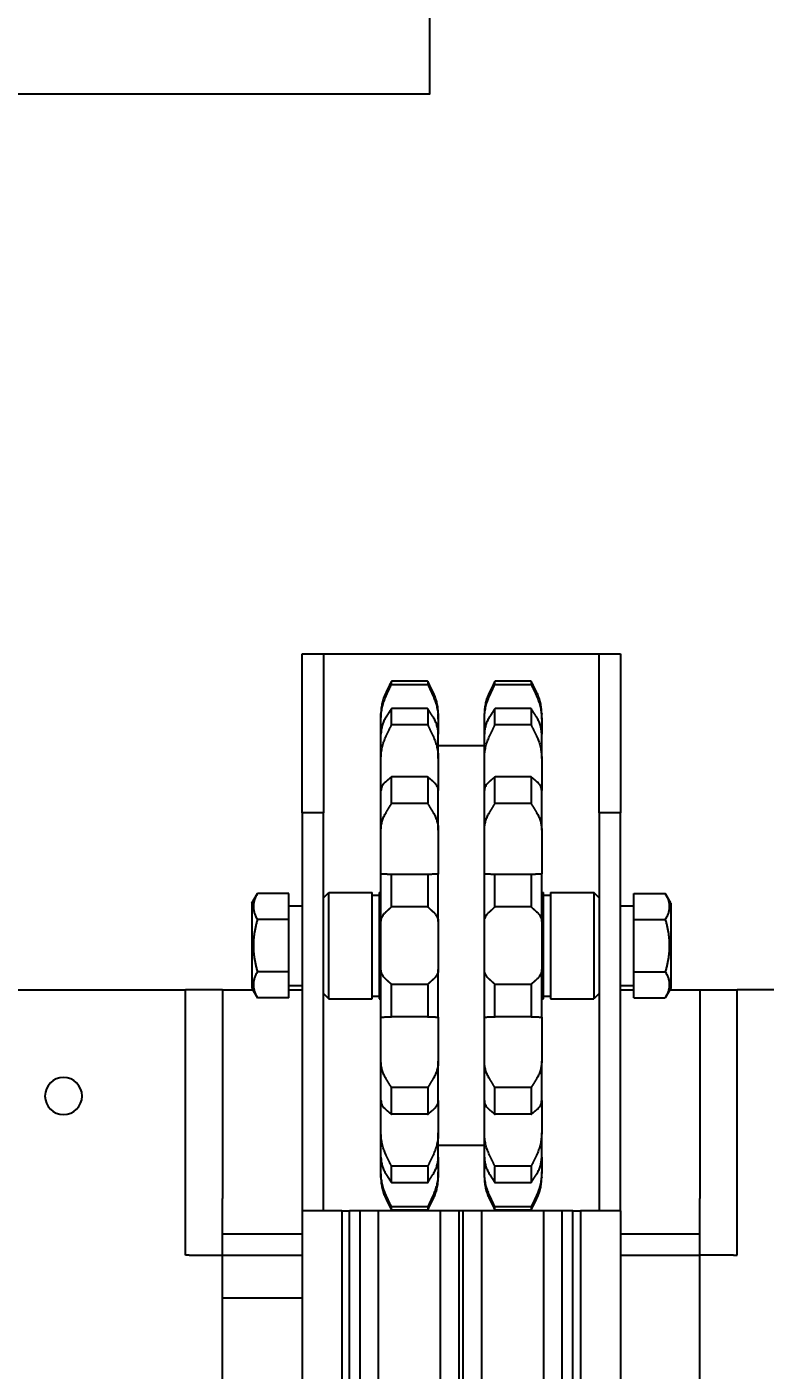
# Model space of a CAD drawing. Header units: millimetres. Extents: x -383313 to -161684, y -117025 to 99224.
# Drawn here: x -326424.4 to -326285.2, y 32232.4 to 32485.5 of the extents above; entities that cross this region are included whole.
import ezdxf
from ezdxf import colors
from ezdxf.entities.mleader import LeaderData, LeaderLine
from ezdxf.math import Vec2, Vec3

# ---------------------------------------------------------------- set-up
doc = ezdxf.new("R2010")
doc.units = ezdxf.units.MM
doc.header["$MEASUREMENT"] = 0
doc.linetypes.add('DASHED', pattern=[0.75, 0.5, -0.25])
for name, color, linetype in [('PV-55E8', 7, 'Continuous'), ('Ограждения', 20, 'Continuous'), ('Робот', 30, 'Continuous')]:
    doc.layers.add(name, color=color, linetype=linetype)

# ---------------------------------------------------------------- blocks, each defined once
blk = doc.blocks.new('stolb 60x60')
at = {"layer": 'Ограждения'}
blk.add_lwpolyline([(360888.92, -283103.87), (361038.92, -283103.87), (361038.92, -282953.87), (360888.92, -282953.87)], close=True, dxfattribs=at)
for points in [[(360938.92, -283058.87), (360988.92, -283058.87, 0.414214), (360993.92, -283053.87), (360993.92, -283003.87, 0.414214), (360988.92, -282998.87), (360938.92, -282998.87, 0.414214), (360933.92, -283003.87), (360933.92, -283053.87, 0.414214)], [(360938.92, -283056.87), (360988.92, -283056.87, 0.414214), (360991.92, -283053.87), (360991.92, -283003.87, 0.414214), (360988.92, -283000.87), (360938.92, -283000.87, 0.414214), (360935.92, -283003.87), (360935.92, -283053.87, 0.414214)]]:
    blk.add_lwpolyline(points, format="xyb", close=True, dxfattribs=at)
for centre in [(360913.92, -282978.87), (361013.92, -282978.87), (360913.92, -283078.87), (361013.92, -283078.87)]:
    blk.add_circle(centre, 7, dxfattribs=at)
blk = doc.blocks.new('*U111')
at = {"xscale": -1, "rotation": 180}
blk.add_blockref('stolb 60x60', (-360888.92, -283028.87), dxfattribs=at)
blk = doc.blocks.new('*U121')
at = {"xscale": -1, "rotation": 180}
blk.add_blockref('stolb 60x60', (-360888.92, -283028.87), dxfattribs=at)
blk = doc.blocks.new('*U123')
at = {"layer": 'PV-55E8', "color": 3}
for p, q in [((-264.5, -531.73), (-264.5, 458.27)), ((-257, -531.73), (-257, 458.27)), ((-255.61, 458.27), (-255.61, -531.73)), ((-253.6, 458.27), (-253.6, -531.73)), ((-250.1, 458.27), (-250.1, -531.73)), ((-238.42, 458.27), (-238.42, -531.73)), ((-234.92, 458.27), (-234.92, -531.73)), ((-234.14, 458.27), (-234.14, -531.73)), ((-230.64, 458.27), (-230.64, -531.73)), ((-218.96, 458.27), (-218.96, -531.73)), ((-215.46, 458.27), (-215.46, -531.73)), ((-213.45, 458.27), (-213.45, -531.73)), ((-212, -531.73), (-212, 458.27)), ((-204.5, -531.73), (-204.5, 458.27)), ((-279.5, -470.38), (-279.5, -523.38)), ((-189.5, -470.38), (-189.5, -523.38)), ((-279.5, -515.38), (-264.5, -515.38)), ((-286.5, -523.38), (-286.5, -573.38)), ((-285.8, -523.38), (-286.5, -523.38)), ((-285.8, -523.38), (-279.5, -523.38)), ((-279.5, -523.38), (-279.5, -534.08)), ((-279.5, -523.38), (-264.5, -523.38)), ((-204.5, -523.38), (-189.5, -523.38)), ((-183.2, -523.38), (-189.5, -523.38)), ((-189.5, -523.38), (-189.5, -534.08)), ((-183.2, -523.38), (-182.5, -523.38)), ((-182.5, -523.38), (-182.5, -573.38)), ((-264.5, -527.38), (-279.5, -527.38)), ((-264.5, -527.38), (-279.5, -527.38)), ((-189.5, -527.38), (-204.5, -527.38)), ((-189.5, -527.38), (-204.5, -527.38)), ((-279.5, -573.38), (-279.5, -534.08)), ((-264.5, -606.73), (-264.5, -531.73)), ((-257, -531.73), (-264.5, -531.73)), ((-260.5, -531.73), (-260.5, -606.73)), ((-257, -531.73), (-255.61, -531.73)), ((-253.6, -531.73), (-255.61, -531.73)), ((-250.1, -531.73), (-253.6, -531.73)), ((-238.42, -531.73), (-250.1, -531.73)), ((-240.85, -531.88), (-247.65, -531.88)), ((-240.85, -532.53), (-247.65, -532.53)), ((-234.92, -531.73), (-238.42, -531.73)), ((-234.14, -531.73), (-234.92, -531.73)), ((-230.64, -531.73), (-234.14, -531.73)), ((-218.96, -531.73), (-230.64, -531.73)), ((-221.35, -531.88), (-228.15, -531.88)), ((-221.35, -532.53), (-228.15, -532.53)), ((-215.46, -531.73), (-218.96, -531.73)), ((-213.45, -531.73), (-215.46, -531.73)), ((-213.45, -531.73), (-212, -531.73)), ((-204.5, -531.73), (-212, -531.73)), ((-208.5, -606.73), (-208.5, -531.73)), ((-204.5, -531.73), (-204.5, -606.73)), ((-189.5, -573.38), (-189.5, -534.08)), ((-249.65, -538.12), (-249.65, -539.08)), ((-249.65, -539.08), (-249.65, -541)), ((-240.85, -537.04), (-247.65, -537.04)), ((-238.85, -538.12), (-238.85, -539.08)), ((-238.85, -541), (-238.85, -539.08)), ((-230.15, -538.12), (-230.15, -539.08)), ((-230.15, -539.08), (-230.15, -541)), ((-221.35, -537.04), (-228.15, -537.04)), ((-219.35, -538.12), (-219.35, -539.08)), ((-219.35, -541), (-219.35, -539.08)), ((-249.65, -541), (-249.65, -541.87)), ((-240.85, -540.15), (-247.65, -540.15)), ((-238.85, -541.87), (-238.85, -541)), ((-230.15, -541), (-230.15, -541.87)), ((-221.35, -540.15), (-228.15, -540.15)), ((-219.35, -541.87), (-219.35, -541)), ((-249.65, -541.87), (-249.65, -546.47)), ((-238.85, -541.87), (-238.85, -546.47)), ((-230.15, -544.09), (-238.85, -544.09)), ((-230.15, -541.87), (-230.15, -546.47)), ((-219.35, -541.87), (-219.35, -546.47)), ((-249.65, -546.47), (-249.65, -548.32)), ((-238.85, -548.32), (-238.85, -546.47)), ((-230.15, -546.47), (-230.15, -548.32)), ((-219.35, -548.32), (-219.35, -546.47)), ((-249.65, -548.32), (-249.65, -552.52)), ((-238.85, -552.52), (-238.85, -548.32)), ((-230.15, -548.32), (-230.15, -552.52)), ((-219.35, -552.52), (-219.35, -548.32)), ((-240.85, -549.94), (-247.65, -549.94)), ((-221.35, -549.94), (-228.15, -549.94)), ((-249.65, -552.52), (-249.65, -559.95)), ((-238.85, -552.52), (-238.85, -559.95)), ((-230.15, -552.52), (-230.15, -559.95)), ((-219.35, -552.52), (-219.35, -559.95)), ((-240.85, -554.97), (-247.65, -554.97)), ((-221.35, -554.97), (-228.15, -554.97)), ((-249.65, -559.95), (-249.65, -561.42)), ((-249.65, -561.42), (-249.65, -568.18)), ((-238.85, -561.42), (-238.85, -559.95)), ((-238.85, -568.18), (-238.85, -561.42)), ((-230.15, -559.95), (-230.15, -561.42)), ((-230.15, -561.42), (-230.15, -568.18)), ((-219.35, -561.42), (-219.35, -559.95)), ((-219.35, -568.18), (-219.35, -561.42)), ((-249.65, -568.18), (-249.65, -568.22)), ((-249.65, -568.22), (-249.65, -577.21)), ((-240.85, -568.33), (-247.65, -568.33)), ((-238.85, -568.22), (-238.85, -568.18)), ((-238.85, -568.22), (-238.85, -577.21)), ((-230.15, -568.18), (-230.15, -568.22)), ((-230.15, -568.22), (-230.15, -577.21)), ((-221.35, -568.33), (-228.15, -568.33)), ((-219.35, -568.22), (-219.35, -568.18)), ((-219.35, -568.22), (-219.35, -577.21)), ((-274, -573.73), (-272.95, -571.92)), ((-267, -571.92), (-272.95, -571.92)), ((-267, -571.92), (-267, -576.82)), ((-260.5, -572.73), (-259.5, -571.73)), ((-259.5, -571.73), (-259.5, -591.73)), ((-259.5, -571.73), (-251.3, -571.73)), ((-251.3, -571.73), (-251.3, -591.73)), ((-250, -591.73), (-250, -571.73)), ((-250, -571.73), (-249.65, -571.73)), ((-219.35, -571.73), (-219, -571.73)), ((-219, -571.73), (-219, -591.73)), ((-217.7, -591.73), (-217.7, -571.73)), ((-217.7, -571.73), (-209.5, -571.73)), ((-209.5, -591.73), (-209.5, -571.73)), ((-208.5, -572.73), (-209.5, -571.73)), ((-202, -571.92), (-202, -576.82)), ((-202, -571.92), (-196.05, -571.92)), ((-195, -573.73), (-196.05, -571.92)), ((-1182.5, -573.38), (-286.5, -573.38)), ((-279.5, -573.38), (-286.5, -573.38)), ((-279.5, -573.38), (-273.8, -573.38)), ((-274, -589.73), (-274, -573.73)), ((-267, -573.38), (-264.5, -573.38)), ((-267, -574.23), (-264.5, -574.23)), ((-251.3, -572.23), (-250, -572.23)), ((-240.85, -574.42), (-247.65, -574.42)), ((-221.35, -574.42), (-228.15, -574.42)), ((-219, -572.23), (-217.7, -572.23)), ((-204.5, -573.38), (-202, -573.38)), ((-204.5, -574.23), (-202, -574.23)), ((-195.2, -573.38), (-189.5, -573.38)), ((-195, -589.73), (-195, -573.73)), ((-189.5, -573.38), (-182.5, -573.38)), ((8.5, -573.38), (-182.5, -573.38)), ((-267, -576.82), (-272.95, -576.82)), ((-267, -576.82), (-267, -586.64)), ((-202, -576.82), (-202, -586.64)), ((-202, -576.82), (-196.05, -576.82)), ((-249.65, -577.21), (-249.65, -578.03)), ((-249.65, -578.03), (-249.65, -585.43)), ((-238.85, -578.03), (-238.85, -577.21)), ((-238.85, -585.43), (-238.85, -578.03)), ((-230.15, -577.21), (-230.15, -578.03)), ((-230.15, -578.03), (-230.15, -585.43)), ((-219.35, -578.03), (-219.35, -577.21)), ((-219.35, -585.43), (-219.35, -578.03)), ((-267, -586.64), (-272.95, -586.64)), ((-267, -586.64), (-267, -591.55)), ((-249.65, -585.43), (-249.65, -586.25)), ((-249.65, -586.25), (-249.65, -595.24)), ((-238.85, -586.25), (-238.85, -585.43)), ((-238.85, -586.25), (-238.85, -595.24)), ((-230.15, -585.43), (-230.15, -586.25)), ((-230.15, -586.25), (-230.15, -595.24)), ((-219.35, -586.25), (-219.35, -585.43)), ((-219.35, -586.25), (-219.35, -595.24)), ((-202, -586.64), (-202, -591.55)), ((-202, -586.64), (-196.05, -586.64)), ((-274, -589.73), (-272.95, -591.55)), ((-267, -589.23), (-264.5, -589.23)), ((-240.85, -589.04), (-247.65, -589.04)), ((-221.35, -589.04), (-228.15, -589.04)), ((-204.5, -589.23), (-202, -589.23)), ((-195, -589.73), (-196.05, -591.55)), ((-267, -591.55), (-272.95, -591.55)), ((-260.5, -590.73), (-259.5, -591.73)), ((-259.5, -591.73), (-251.3, -591.73)), ((-251.3, -591.23), (-250, -591.23)), ((-250, -591.73), (-249.65, -591.73)), ((-219.35, -591.73), (-219, -591.73)), ((-219, -591.23), (-217.7, -591.23)), ((-217.7, -591.73), (-209.5, -591.73)), ((-208.5, -590.73), (-209.5, -591.73)), ((-202, -591.55), (-196.05, -591.55)), ((-249.65, -595.24), (-249.65, -595.28)), ((-249.65, -595.28), (-249.65, -602.04)), ((-240.85, -595.13), (-247.65, -595.13)), ((-238.85, -595.28), (-238.85, -595.24)), ((-238.85, -602.04), (-238.85, -595.28)), ((-230.15, -595.24), (-230.15, -595.28)), ((-230.15, -595.28), (-230.15, -602.04)), ((-221.35, -595.13), (-228.15, -595.13)), ((-219.35, -595.28), (-219.35, -595.24)), ((-219.35, -602.04), (-219.35, -595.28)), ((-249.65, -602.04), (-249.65, -603.51)), ((-238.85, -603.51), (-238.85, -602.04)), ((-230.15, -602.04), (-230.15, -603.51)), ((-219.35, -603.51), (-219.35, -602.04)), ((-249.65, -603.51), (-249.65, -610.94)), ((-238.85, -603.51), (-238.85, -610.94)), ((-230.15, -603.51), (-230.15, -610.94)), ((-219.35, -603.51), (-219.35, -610.94)), ((-264.5, -606.73), (-264.5, -636.73)), ((-260.5, -606.73), (-264.5, -606.73)), ((-260.5, -636.73), (-260.5, -606.73)), ((-208.5, -606.73), (-208.5, -636.73)), ((-204.5, -606.73), (-208.5, -606.73)), ((-204.5, -636.73), (-204.5, -606.73)), ((-240.85, -608.49), (-247.65, -608.49)), ((-221.35, -608.49), (-228.15, -608.49)), ((-249.65, -610.94), (-249.65, -615.14)), ((-238.85, -615.14), (-238.85, -610.94)), ((-230.15, -610.94), (-230.15, -615.14)), ((-219.35, -615.14), (-219.35, -610.94)), ((-240.85, -613.52), (-247.65, -613.52)), ((-221.35, -613.52), (-228.15, -613.52)), ((-249.65, -615.14), (-249.65, -616.99)), ((-249.65, -616.99), (-249.65, -621.59)), ((-238.85, -616.99), (-238.85, -615.14)), ((-238.85, -616.99), (-238.85, -621.59)), ((-230.15, -615.14), (-230.15, -616.99)), ((-230.15, -616.99), (-230.15, -621.59)), ((-219.35, -616.99), (-219.35, -615.14)), ((-219.35, -616.99), (-219.35, -621.59)), ((-230.15, -619.38), (-238.85, -619.38)), ((-249.65, -621.59), (-249.65, -622.46)), ((-249.65, -622.46), (-249.65, -624.38)), ((-238.85, -622.46), (-238.85, -621.59)), ((-238.85, -624.38), (-238.85, -622.46)), ((-230.15, -621.59), (-230.15, -622.46)), ((-230.15, -622.46), (-230.15, -624.38)), ((-219.35, -622.46), (-219.35, -621.59)), ((-219.35, -624.38), (-219.35, -622.46)), ((-249.65, -624.38), (-249.65, -625.34)), ((-240.85, -623.31), (-247.65, -623.31)), ((-238.85, -624.38), (-238.85, -625.34)), ((-230.15, -624.38), (-230.15, -625.34)), ((-221.35, -623.31), (-228.15, -623.31)), ((-219.35, -624.38), (-219.35, -625.34)), ((-240.85, -626.42), (-247.65, -626.42)), ((-221.35, -626.42), (-228.15, -626.42)), ((-247.65, -630.94), (-240.85, -630.94)), ((-240.85, -631.59), (-247.65, -631.59)), ((-228.15, -630.94), (-221.35, -630.94)), ((-221.35, -631.59), (-228.15, -631.59)), ((-264.5, -636.73), (-260.5, -636.73)), ((-260.5, -636.73), (-256.5, -636.73)), ((-256.5, -636.73), (-212.5, -636.73)), ((-212.5, -636.73), (-208.5, -636.73)), ((-208.5, -636.73), (-204.5, -636.73))]:
    blk.add_line(p, q, dxfattribs=at)
blk.add_circle((-309.5, -553.38), 3.5, dxfattribs=at)
for centre, start, end in [((-240.15, -538.12), 179.3599, 180), ((-248.35, -538.12), 360, 0.6401), ((-220.65, -538.12), 179.3599, 180), ((-228.85, -538.12), 360, 0.6401), ((-240.15, -625.34), 180, 180.6401), ((-248.35, -625.34), 359.3599, 0), ((-220.65, -625.34), 180, 180.6401), ((-228.85, -625.34), 359.3599, 0)]:
    blk.add_arc(centre, 9.5, start, end, dxfattribs=at)
for points, knots in [([(-249.65, -538.01), (-249.65, -537.75), (-249.63, -537.48), (-249.58, -536.89), (-249.53, -536.57), (-249.4, -535.94), (-249.32, -535.63), (-249.14, -535.03), (-249.03, -534.74), (-248.84, -534.3), (-248.77, -534.13), (-248.68, -533.96)], [43.697221, 43.697221, 43.697221, 43.697221, 44.51633, 44.51633, 45.44709, 45.44709, 46.37785, 46.37785, 47.308609, 47.308609, 47.880995, 47.880995, 47.880995, 47.880995]), ([(-239.82, -533.96), (-239.74, -534.12), (-239.67, -534.27), (-239.48, -534.7), (-239.37, -535), (-239.18, -535.61), (-239.1, -535.92), (-238.97, -536.56), (-238.93, -536.88), (-238.87, -537.47), (-238.85, -537.75), (-238.85, -538.01)], [10.115097, 10.115097, 10.115097, 10.115097, 10.644502, 10.644502, 11.586026, 11.586026, 12.527551, 12.527551, 13.469075, 13.469075, 14.298941, 14.298941, 14.298941, 14.298941]), ([(-230.15, -538.01), (-230.15, -537.75), (-230.13, -537.47), (-230.07, -536.88), (-230.03, -536.56), (-229.9, -535.92), (-229.82, -535.61), (-229.63, -535), (-229.52, -534.7), (-229.33, -534.27), (-229.26, -534.12), (-229.18, -533.96)], [43.697229, 43.697229, 43.697229, 43.697229, 44.527095, 44.527095, 45.468619, 45.468619, 46.410144, 46.410144, 47.351668, 47.351668, 47.881074, 47.881074, 47.881074, 47.881074]), ([(-220.32, -533.96), (-220.24, -534.12), (-220.17, -534.27), (-219.98, -534.7), (-219.87, -535), (-219.68, -535.61), (-219.6, -535.92), (-219.47, -536.56), (-219.43, -536.88), (-219.37, -537.47), (-219.35, -537.75), (-219.35, -538.01)], [10.115097, 10.115097, 10.115097, 10.115097, 10.644502, 10.644502, 11.586026, 11.586026, 12.527551, 12.527551, 13.469075, 13.469075, 14.298941, 14.298941, 14.298941, 14.298941]), ([(-248.68, -534.71), (-248.77, -534.89), (-248.84, -535.07), (-249.03, -535.53), (-249.14, -535.84), (-249.32, -536.47), (-249.4, -536.8), (-249.53, -537.46), (-249.58, -537.79), (-249.64, -538.45), (-249.65, -538.77), (-249.65, -539.08)], [10.11521, 10.11521, 10.11521, 10.11521, 10.687596, 10.687596, 11.618355, 11.618355, 12.549115, 12.549115, 13.479875, 13.479875, 14.410634, 14.410634, 14.410634, 14.410634]), ([(-238.85, -539.08), (-238.85, -538.77), (-238.86, -538.44), (-238.93, -537.78), (-238.97, -537.44), (-239.1, -536.77), (-239.18, -536.44), (-239.37, -535.8), (-239.48, -535.5), (-239.67, -535.04), (-239.74, -534.88), (-239.82, -534.71)], [43.585571, 43.585571, 43.585571, 43.585571, 44.527095, 44.527095, 45.468619, 45.468619, 46.410144, 46.410144, 47.351668, 47.351668, 47.881074, 47.881074, 47.881074, 47.881074]), ([(-229.18, -534.71), (-229.26, -534.88), (-229.33, -535.04), (-229.52, -535.5), (-229.63, -535.8), (-229.82, -536.44), (-229.9, -536.77), (-230.03, -537.44), (-230.07, -537.78), (-230.14, -538.44), (-230.15, -538.77), (-230.15, -539.08)], [10.115097, 10.115097, 10.115097, 10.115097, 10.644502, 10.644502, 11.586026, 11.586026, 12.527551, 12.527551, 13.469075, 13.469075, 14.4106, 14.4106, 14.4106, 14.4106]), ([(-219.35, -539.08), (-219.35, -538.77), (-219.36, -538.44), (-219.43, -537.78), (-219.47, -537.44), (-219.6, -536.77), (-219.68, -536.44), (-219.87, -535.8), (-219.98, -535.5), (-220.17, -535.04), (-220.24, -534.88), (-220.32, -534.71)], [43.585605, 43.585605, 43.585605, 43.585605, 44.52713, 44.52713, 45.468654, 45.468654, 46.410179, 46.410179, 47.351703, 47.351703, 47.881108, 47.881108, 47.881108, 47.881108]), ([(-249.65, -541.87), (-249.65, -541.64), (-249.64, -541.41), (-249.58, -540.92), (-249.53, -540.68), (-249.4, -540.19), (-249.32, -539.95), (-249.14, -539.49), (-249.03, -539.26), (-248.84, -538.92), (-248.77, -538.79), (-248.68, -538.66)], [43.585571, 43.585571, 43.585571, 43.585571, 44.51633, 44.51633, 45.44709, 45.44709, 46.37785, 46.37785, 47.308609, 47.308609, 47.880995, 47.880995, 47.880995, 47.880995]), ([(-239.82, -538.66), (-239.74, -538.78), (-239.67, -538.9), (-239.48, -539.23), (-239.37, -539.46), (-239.18, -539.93), (-239.1, -540.17), (-238.97, -540.67), (-238.93, -540.91), (-238.86, -541.4), (-238.85, -541.64), (-238.85, -541.87)], [10.115097, 10.115097, 10.115097, 10.115097, 10.644502, 10.644502, 11.586026, 11.586026, 12.527551, 12.527551, 13.469075, 13.469075, 14.4106, 14.4106, 14.4106, 14.4106]), ([(-230.15, -541.87), (-230.15, -541.64), (-230.14, -541.4), (-230.07, -540.91), (-230.03, -540.67), (-229.9, -540.17), (-229.82, -539.93), (-229.63, -539.46), (-229.52, -539.23), (-229.33, -538.9), (-229.26, -538.78), (-229.18, -538.66)], [43.585571, 43.585571, 43.585571, 43.585571, 44.527095, 44.527095, 45.468619, 45.468619, 46.410144, 46.410144, 47.351668, 47.351668, 47.881074, 47.881074, 47.881074, 47.881074]), ([(-220.32, -538.66), (-220.24, -538.78), (-220.17, -538.9), (-219.98, -539.23), (-219.87, -539.46), (-219.68, -539.93), (-219.6, -540.17), (-219.47, -540.67), (-219.43, -540.91), (-219.36, -541.4), (-219.35, -541.64), (-219.35, -541.87)], [10.115097, 10.115097, 10.115097, 10.115097, 10.644502, 10.644502, 11.586026, 11.586026, 12.527551, 12.527551, 13.469075, 13.469075, 14.4106, 14.4106, 14.4106, 14.4106]), ([(-248.68, -542.26), (-248.77, -542.44), (-248.84, -542.61), (-249.03, -543.05), (-249.14, -543.35), (-249.32, -543.96), (-249.4, -544.27), (-249.53, -544.91), (-249.58, -545.23), (-249.64, -545.86), (-249.65, -546.17), (-249.65, -546.47)], [10.11521, 10.11521, 10.11521, 10.11521, 10.687596, 10.687596, 11.618355, 11.618355, 12.549115, 12.549115, 13.479875, 13.479875, 14.410634, 14.410634, 14.410634, 14.410634]), ([(-238.85, -546.47), (-238.85, -546.17), (-238.86, -545.85), (-238.93, -545.21), (-238.97, -544.89), (-239.1, -544.25), (-239.18, -543.93), (-239.37, -543.31), (-239.48, -543.02), (-239.67, -542.58), (-239.74, -542.42), (-239.82, -542.26)], [43.585571, 43.585571, 43.585571, 43.585571, 44.527095, 44.527095, 45.468619, 45.468619, 46.410144, 46.410144, 47.351668, 47.351668, 47.881074, 47.881074, 47.881074, 47.881074]), ([(-229.18, -542.26), (-229.26, -542.42), (-229.33, -542.58), (-229.52, -543.02), (-229.63, -543.31), (-229.82, -543.93), (-229.9, -544.25), (-230.03, -544.89), (-230.07, -545.21), (-230.14, -545.85), (-230.15, -546.17), (-230.15, -546.47)], [10.115097, 10.115097, 10.115097, 10.115097, 10.644502, 10.644502, 11.586026, 11.586026, 12.527551, 12.527551, 13.469075, 13.469075, 14.4106, 14.4106, 14.4106, 14.4106]), ([(-219.35, -546.47), (-219.35, -546.17), (-219.36, -545.85), (-219.43, -545.21), (-219.47, -544.89), (-219.6, -544.25), (-219.68, -543.93), (-219.87, -543.31), (-219.98, -543.02), (-220.17, -542.58), (-220.24, -542.42), (-220.32, -542.26)], [43.585605, 43.585605, 43.585605, 43.585605, 44.52713, 44.52713, 45.468654, 45.468654, 46.410179, 46.410179, 47.351703, 47.351703, 47.881108, 47.881108, 47.881108, 47.881108]), ([(-249.65, -552.52), (-249.65, -552.4), (-249.64, -552.27), (-249.58, -552.01), (-249.53, -551.88), (-249.4, -551.62), (-249.32, -551.49), (-249.14, -551.24), (-249.03, -551.12), (-248.84, -550.94), (-248.77, -550.87), (-248.68, -550.8)], [43.585571, 43.585571, 43.585571, 43.585571, 44.51633, 44.51633, 45.44709, 45.44709, 46.37785, 46.37785, 47.308609, 47.308609, 47.880995, 47.880995, 47.880995, 47.880995]), ([(-239.82, -550.8), (-239.74, -550.87), (-239.67, -550.93), (-239.48, -551.11), (-239.37, -551.23), (-239.18, -551.48), (-239.1, -551.61), (-238.97, -551.87), (-238.93, -552.01), (-238.86, -552.27), (-238.85, -552.4), (-238.85, -552.52)], [10.115097, 10.115097, 10.115097, 10.115097, 10.644502, 10.644502, 11.586026, 11.586026, 12.527551, 12.527551, 13.469075, 13.469075, 14.4106, 14.4106, 14.4106, 14.4106]), ([(-230.15, -552.52), (-230.15, -552.4), (-230.14, -552.27), (-230.07, -552.01), (-230.03, -551.87), (-229.9, -551.61), (-229.82, -551.48), (-229.63, -551.23), (-229.52, -551.11), (-229.33, -550.93), (-229.26, -550.87), (-229.18, -550.8)], [43.585571, 43.585571, 43.585571, 43.585571, 44.527095, 44.527095, 45.468619, 45.468619, 46.410144, 46.410144, 47.351668, 47.351668, 47.881074, 47.881074, 47.881074, 47.881074]), ([(-220.32, -550.8), (-220.24, -550.87), (-220.17, -550.93), (-219.98, -551.11), (-219.87, -551.23), (-219.68, -551.48), (-219.6, -551.61), (-219.47, -551.87), (-219.43, -552.01), (-219.36, -552.27), (-219.35, -552.4), (-219.35, -552.52)], [10.115097, 10.115097, 10.115097, 10.115097, 10.644502, 10.644502, 11.586026, 11.586026, 12.527551, 12.527551, 13.469075, 13.469075, 14.4106, 14.4106, 14.4106, 14.4106]), ([(-248.68, -556.64), (-248.77, -556.77), (-248.84, -556.91), (-249.03, -557.26), (-249.14, -557.49), (-249.32, -557.97), (-249.4, -558.22), (-249.53, -558.72), (-249.58, -558.98), (-249.64, -559.48), (-249.65, -559.72), (-249.65, -559.95)], [10.11521, 10.11521, 10.11521, 10.11521, 10.687596, 10.687596, 11.618355, 11.618355, 12.549115, 12.549115, 13.479875, 13.479875, 14.410634, 14.410634, 14.410634, 14.410634]), ([(-238.85, -559.95), (-238.85, -559.72), (-238.86, -559.47), (-238.93, -558.97), (-238.97, -558.71), (-239.1, -558.2), (-239.18, -557.95), (-239.37, -557.47), (-239.48, -557.23), (-239.67, -556.89), (-239.74, -556.76), (-239.82, -556.64)], [43.585571, 43.585571, 43.585571, 43.585571, 44.527095, 44.527095, 45.468619, 45.468619, 46.410144, 46.410144, 47.351668, 47.351668, 47.881074, 47.881074, 47.881074, 47.881074]), ([(-229.18, -556.64), (-229.26, -556.76), (-229.33, -556.89), (-229.52, -557.23), (-229.63, -557.47), (-229.82, -557.95), (-229.9, -558.2), (-230.03, -558.71), (-230.07, -558.97), (-230.14, -559.47), (-230.15, -559.72), (-230.15, -559.95)], [10.115097, 10.115097, 10.115097, 10.115097, 10.644502, 10.644502, 11.586026, 11.586026, 12.527551, 12.527551, 13.469075, 13.469075, 14.4106, 14.4106, 14.4106, 14.4106]), ([(-219.35, -559.95), (-219.35, -559.72), (-219.36, -559.47), (-219.43, -558.97), (-219.47, -558.71), (-219.6, -558.2), (-219.68, -557.95), (-219.87, -557.47), (-219.98, -557.23), (-220.17, -556.89), (-220.24, -556.76), (-220.32, -556.64)], [43.585605, 43.585605, 43.585605, 43.585605, 44.52713, 44.52713, 45.468654, 45.468654, 46.410179, 46.410179, 47.351703, 47.351703, 47.881108, 47.881108, 47.881108, 47.881108]), ([(-249.65, -568.22), (-249.65, -568.22), (-249.64, -568.23), (-249.58, -568.24), (-249.53, -568.25), (-249.4, -568.26), (-249.32, -568.26), (-249.14, -568.27), (-249.03, -568.28), (-248.84, -568.29), (-248.77, -568.29), (-248.68, -568.29)], [43.585571, 43.585571, 43.585571, 43.585571, 44.51633, 44.51633, 45.44709, 45.44709, 46.37785, 46.37785, 47.308609, 47.308609, 47.880995, 47.880995, 47.880995, 47.880995]), ([(-239.82, -568.29), (-239.74, -568.29), (-239.67, -568.29), (-239.48, -568.28), (-239.37, -568.28), (-239.18, -568.26), (-239.1, -568.26), (-238.97, -568.25), (-238.93, -568.24), (-238.86, -568.23), (-238.85, -568.22), (-238.85, -568.22)], [10.115097, 10.115097, 10.115097, 10.115097, 10.644502, 10.644502, 11.586026, 11.586026, 12.527551, 12.527551, 13.469075, 13.469075, 14.4106, 14.4106, 14.4106, 14.4106]), ([(-230.15, -568.22), (-230.15, -568.22), (-230.14, -568.23), (-230.07, -568.24), (-230.03, -568.25), (-229.9, -568.26), (-229.82, -568.26), (-229.63, -568.28), (-229.52, -568.28), (-229.33, -568.29), (-229.26, -568.29), (-229.18, -568.29)], [43.585571, 43.585571, 43.585571, 43.585571, 44.527095, 44.527095, 45.468619, 45.468619, 46.410144, 46.410144, 47.351668, 47.351668, 47.881074, 47.881074, 47.881074, 47.881074]), ([(-220.32, -568.29), (-220.24, -568.29), (-220.17, -568.29), (-219.98, -568.28), (-219.87, -568.28), (-219.68, -568.26), (-219.6, -568.26), (-219.47, -568.25), (-219.43, -568.24), (-219.36, -568.23), (-219.35, -568.22), (-219.35, -568.22)], [10.115097, 10.115097, 10.115097, 10.115097, 10.644502, 10.644502, 11.586026, 11.586026, 12.527551, 12.527551, 13.469075, 13.469075, 14.4106, 14.4106, 14.4106, 14.4106]), ([(-248.68, -575.35), (-248.77, -575.43), (-248.84, -575.5), (-249.03, -575.7), (-249.14, -575.83), (-249.32, -576.1), (-249.4, -576.24), (-249.53, -576.52), (-249.58, -576.66), (-249.64, -576.94), (-249.65, -577.08), (-249.65, -577.21)], [10.11521, 10.11521, 10.11521, 10.11521, 10.687596, 10.687596, 11.618355, 11.618355, 12.549115, 12.549115, 13.479875, 13.479875, 14.410634, 14.410634, 14.410634, 14.410634]), ([(-238.85, -577.21), (-238.85, -577.08), (-238.86, -576.94), (-238.93, -576.65), (-238.97, -576.51), (-239.1, -576.23), (-239.18, -576.09), (-239.37, -575.81), (-239.48, -575.68), (-239.67, -575.49), (-239.74, -575.42), (-239.82, -575.35)], [43.585571, 43.585571, 43.585571, 43.585571, 44.527095, 44.527095, 45.468619, 45.468619, 46.410144, 46.410144, 47.351668, 47.351668, 47.881074, 47.881074, 47.881074, 47.881074]), ([(-229.18, -575.35), (-229.26, -575.42), (-229.33, -575.49), (-229.52, -575.68), (-229.63, -575.81), (-229.82, -576.09), (-229.9, -576.23), (-230.03, -576.51), (-230.07, -576.65), (-230.14, -576.94), (-230.15, -577.08), (-230.15, -577.21)], [10.115097, 10.115097, 10.115097, 10.115097, 10.644502, 10.644502, 11.586026, 11.586026, 12.527551, 12.527551, 13.469075, 13.469075, 14.4106, 14.4106, 14.4106, 14.4106]), ([(-219.35, -577.21), (-219.35, -577.08), (-219.36, -576.94), (-219.43, -576.65), (-219.47, -576.51), (-219.6, -576.23), (-219.68, -576.09), (-219.87, -575.81), (-219.98, -575.68), (-220.17, -575.49), (-220.24, -575.42), (-220.32, -575.35)], [43.585605, 43.585605, 43.585605, 43.585605, 44.52713, 44.52713, 45.468654, 45.468654, 46.410179, 46.410179, 47.351703, 47.351703, 47.881108, 47.881108, 47.881108, 47.881108]), ([(-249.65, -586.25), (-249.65, -586.38), (-249.64, -586.52), (-249.58, -586.8), (-249.53, -586.94), (-249.4, -587.22), (-249.32, -587.36), (-249.14, -587.63), (-249.03, -587.76), (-248.84, -587.96), (-248.77, -588.03), (-248.68, -588.11)], [43.585571, 43.585571, 43.585571, 43.585571, 44.51633, 44.51633, 45.44709, 45.44709, 46.37785, 46.37785, 47.308609, 47.308609, 47.880995, 47.880995, 47.880995, 47.880995]), ([(-239.82, -588.11), (-239.74, -588.04), (-239.67, -587.97), (-239.48, -587.78), (-239.37, -587.65), (-239.18, -587.38), (-239.1, -587.23), (-238.97, -586.95), (-238.93, -586.81), (-238.86, -586.52), (-238.85, -586.39), (-238.85, -586.25)], [10.115097, 10.115097, 10.115097, 10.115097, 10.644502, 10.644502, 11.586026, 11.586026, 12.527551, 12.527551, 13.469075, 13.469075, 14.4106, 14.4106, 14.4106, 14.4106]), ([(-230.15, -586.25), (-230.15, -586.39), (-230.14, -586.52), (-230.07, -586.81), (-230.03, -586.95), (-229.9, -587.23), (-229.82, -587.38), (-229.63, -587.65), (-229.52, -587.78), (-229.33, -587.97), (-229.26, -588.04), (-229.18, -588.11)], [43.585571, 43.585571, 43.585571, 43.585571, 44.527095, 44.527095, 45.468619, 45.468619, 46.410144, 46.410144, 47.351668, 47.351668, 47.881074, 47.881074, 47.881074, 47.881074]), ([(-220.32, -588.11), (-220.24, -588.04), (-220.17, -587.97), (-219.98, -587.78), (-219.87, -587.65), (-219.68, -587.38), (-219.6, -587.23), (-219.47, -586.95), (-219.43, -586.81), (-219.36, -586.52), (-219.35, -586.39), (-219.35, -586.25)], [10.115097, 10.115097, 10.115097, 10.115097, 10.644502, 10.644502, 11.586026, 11.586026, 12.527551, 12.527551, 13.469075, 13.469075, 14.4106, 14.4106, 14.4106, 14.4106]), ([(-248.68, -595.17), (-248.77, -595.17), (-248.84, -595.17), (-249.03, -595.18), (-249.14, -595.19), (-249.32, -595.2), (-249.4, -595.2), (-249.53, -595.21), (-249.58, -595.22), (-249.64, -595.23), (-249.65, -595.24), (-249.65, -595.24)], [10.11521, 10.11521, 10.11521, 10.11521, 10.687596, 10.687596, 11.618355, 11.618355, 12.549115, 12.549115, 13.479875, 13.479875, 14.410634, 14.410634, 14.410634, 14.410634]), ([(-238.85, -595.24), (-238.85, -595.24), (-238.86, -595.23), (-238.93, -595.22), (-238.97, -595.21), (-239.1, -595.2), (-239.18, -595.2), (-239.37, -595.19), (-239.48, -595.18), (-239.67, -595.17), (-239.74, -595.17), (-239.82, -595.17)], [43.585571, 43.585571, 43.585571, 43.585571, 44.527095, 44.527095, 45.468619, 45.468619, 46.410144, 46.410144, 47.351668, 47.351668, 47.881074, 47.881074, 47.881074, 47.881074]), ([(-229.18, -595.17), (-229.26, -595.17), (-229.33, -595.17), (-229.52, -595.18), (-229.63, -595.19), (-229.82, -595.2), (-229.9, -595.2), (-230.03, -595.21), (-230.07, -595.22), (-230.14, -595.23), (-230.15, -595.24), (-230.15, -595.24)], [10.115097, 10.115097, 10.115097, 10.115097, 10.644502, 10.644502, 11.586026, 11.586026, 12.527551, 12.527551, 13.469075, 13.469075, 14.4106, 14.4106, 14.4106, 14.4106]), ([(-219.35, -595.24), (-219.35, -595.24), (-219.36, -595.23), (-219.43, -595.22), (-219.47, -595.21), (-219.6, -595.2), (-219.68, -595.2), (-219.87, -595.19), (-219.98, -595.18), (-220.17, -595.17), (-220.24, -595.17), (-220.32, -595.17)], [43.585605, 43.585605, 43.585605, 43.585605, 44.52713, 44.52713, 45.468654, 45.468654, 46.410179, 46.410179, 47.351703, 47.351703, 47.881108, 47.881108, 47.881108, 47.881108]), ([(-249.65, -603.51), (-249.65, -603.74), (-249.64, -603.99), (-249.58, -604.48), (-249.53, -604.74), (-249.4, -605.24), (-249.32, -605.49), (-249.14, -605.97), (-249.03, -606.2), (-248.84, -606.55), (-248.77, -606.69), (-248.68, -606.82)], [43.585571, 43.585571, 43.585571, 43.585571, 44.51633, 44.51633, 45.44709, 45.44709, 46.37785, 46.37785, 47.308609, 47.308609, 47.880995, 47.880995, 47.880995, 47.880995]), ([(-239.82, -606.82), (-239.74, -606.7), (-239.67, -606.57), (-239.48, -606.23), (-239.37, -606), (-239.18, -605.51), (-239.1, -605.26), (-238.97, -604.75), (-238.93, -604.49), (-238.86, -603.99), (-238.85, -603.74), (-238.85, -603.51)], [10.115097, 10.115097, 10.115097, 10.115097, 10.644502, 10.644502, 11.586026, 11.586026, 12.527551, 12.527551, 13.469075, 13.469075, 14.4106, 14.4106, 14.4106, 14.4106]), ([(-230.15, -603.51), (-230.15, -603.74), (-230.14, -603.99), (-230.07, -604.49), (-230.03, -604.75), (-229.9, -605.26), (-229.82, -605.51), (-229.63, -606), (-229.52, -606.23), (-229.33, -606.57), (-229.26, -606.7), (-229.18, -606.82)], [43.585571, 43.585571, 43.585571, 43.585571, 44.527095, 44.527095, 45.468619, 45.468619, 46.410144, 46.410144, 47.351668, 47.351668, 47.881074, 47.881074, 47.881074, 47.881074]), ([(-220.32, -606.82), (-220.24, -606.7), (-220.17, -606.57), (-219.98, -606.23), (-219.87, -606), (-219.68, -605.51), (-219.6, -605.26), (-219.47, -604.75), (-219.43, -604.49), (-219.36, -603.99), (-219.35, -603.74), (-219.35, -603.51)], [10.115097, 10.115097, 10.115097, 10.115097, 10.644502, 10.644502, 11.586026, 11.586026, 12.527551, 12.527551, 13.469075, 13.469075, 14.4106, 14.4106, 14.4106, 14.4106]), ([(-248.68, -612.66), (-248.77, -612.59), (-248.84, -612.52), (-249.03, -612.34), (-249.14, -612.22), (-249.32, -611.97), (-249.4, -611.84), (-249.53, -611.58), (-249.58, -611.45), (-249.64, -611.19), (-249.65, -611.06), (-249.65, -610.94)], [10.11521, 10.11521, 10.11521, 10.11521, 10.687596, 10.687596, 11.618355, 11.618355, 12.549115, 12.549115, 13.479875, 13.479875, 14.410634, 14.410634, 14.410634, 14.410634]), ([(-238.85, -610.94), (-238.85, -611.06), (-238.86, -611.19), (-238.93, -611.45), (-238.97, -611.59), (-239.1, -611.85), (-239.18, -611.98), (-239.37, -612.23), (-239.48, -612.35), (-239.67, -612.53), (-239.74, -612.59), (-239.82, -612.66)], [43.585571, 43.585571, 43.585571, 43.585571, 44.527095, 44.527095, 45.468619, 45.468619, 46.410144, 46.410144, 47.351668, 47.351668, 47.881074, 47.881074, 47.881074, 47.881074]), ([(-229.18, -612.66), (-229.26, -612.59), (-229.33, -612.53), (-229.52, -612.35), (-229.63, -612.23), (-229.82, -611.98), (-229.9, -611.85), (-230.03, -611.59), (-230.07, -611.45), (-230.14, -611.19), (-230.15, -611.06), (-230.15, -610.94)], [10.115097, 10.115097, 10.115097, 10.115097, 10.644502, 10.644502, 11.586026, 11.586026, 12.527551, 12.527551, 13.469075, 13.469075, 14.4106, 14.4106, 14.4106, 14.4106]), ([(-219.35, -610.94), (-219.35, -611.06), (-219.36, -611.19), (-219.43, -611.45), (-219.47, -611.59), (-219.6, -611.85), (-219.68, -611.98), (-219.87, -612.23), (-219.98, -612.35), (-220.17, -612.53), (-220.24, -612.59), (-220.32, -612.66)], [43.585605, 43.585605, 43.585605, 43.585605, 44.52713, 44.52713, 45.468654, 45.468654, 46.410179, 46.410179, 47.351703, 47.351703, 47.881108, 47.881108, 47.881108, 47.881108]), ([(-249.65, -616.99), (-249.65, -617.29), (-249.64, -617.6), (-249.58, -618.23), (-249.53, -618.55), (-249.4, -619.19), (-249.32, -619.5), (-249.14, -620.11), (-249.03, -620.41), (-248.84, -620.85), (-248.77, -621.02), (-248.68, -621.2)], [43.585571, 43.585571, 43.585571, 43.585571, 44.51633, 44.51633, 45.44709, 45.44709, 46.37785, 46.37785, 47.308609, 47.308609, 47.880995, 47.880995, 47.880995, 47.880995]), ([(-239.82, -621.2), (-239.74, -621.04), (-239.67, -620.88), (-239.48, -620.44), (-239.37, -620.15), (-239.18, -619.53), (-239.1, -619.21), (-238.97, -618.57), (-238.93, -618.25), (-238.86, -617.61), (-238.85, -617.29), (-238.85, -616.99)], [10.115097, 10.115097, 10.115097, 10.115097, 10.644502, 10.644502, 11.586026, 11.586026, 12.527551, 12.527551, 13.469075, 13.469075, 14.4106, 14.4106, 14.4106, 14.4106]), ([(-230.15, -616.99), (-230.15, -617.29), (-230.14, -617.61), (-230.07, -618.25), (-230.03, -618.57), (-229.9, -619.21), (-229.82, -619.53), (-229.63, -620.15), (-229.52, -620.44), (-229.33, -620.88), (-229.26, -621.04), (-229.18, -621.2)], [43.585571, 43.585571, 43.585571, 43.585571, 44.527095, 44.527095, 45.468619, 45.468619, 46.410144, 46.410144, 47.351668, 47.351668, 47.881074, 47.881074, 47.881074, 47.881074]), ([(-220.32, -621.2), (-220.24, -621.04), (-220.17, -620.88), (-219.98, -620.44), (-219.87, -620.15), (-219.68, -619.53), (-219.6, -619.21), (-219.47, -618.57), (-219.43, -618.25), (-219.36, -617.61), (-219.35, -617.29), (-219.35, -616.99)], [10.115097, 10.115097, 10.115097, 10.115097, 10.644502, 10.644502, 11.586026, 11.586026, 12.527551, 12.527551, 13.469075, 13.469075, 14.4106, 14.4106, 14.4106, 14.4106]), ([(-248.68, -624.8), (-248.77, -624.67), (-248.84, -624.54), (-249.03, -624.2), (-249.14, -623.97), (-249.32, -623.51), (-249.4, -623.27), (-249.53, -622.78), (-249.58, -622.54), (-249.64, -622.05), (-249.65, -621.82), (-249.65, -621.59)], [10.11521, 10.11521, 10.11521, 10.11521, 10.687596, 10.687596, 11.618355, 11.618355, 12.549115, 12.549115, 13.479875, 13.479875, 14.410634, 14.410634, 14.410634, 14.410634]), ([(-238.85, -621.59), (-238.85, -621.82), (-238.86, -622.06), (-238.93, -622.55), (-238.97, -622.8), (-239.1, -623.29), (-239.18, -623.53), (-239.37, -624), (-239.48, -624.23), (-239.67, -624.56), (-239.74, -624.68), (-239.82, -624.8)], [43.585571, 43.585571, 43.585571, 43.585571, 44.527095, 44.527095, 45.468619, 45.468619, 46.410144, 46.410144, 47.351668, 47.351668, 47.881074, 47.881074, 47.881074, 47.881074]), ([(-229.18, -624.8), (-229.26, -624.68), (-229.33, -624.56), (-229.52, -624.23), (-229.63, -624), (-229.82, -623.53), (-229.9, -623.29), (-230.03, -622.8), (-230.07, -622.55), (-230.14, -622.06), (-230.15, -621.82), (-230.15, -621.59)], [10.115097, 10.115097, 10.115097, 10.115097, 10.644502, 10.644502, 11.586026, 11.586026, 12.527551, 12.527551, 13.469075, 13.469075, 14.4106, 14.4106, 14.4106, 14.4106]), ([(-219.35, -621.59), (-219.35, -621.82), (-219.36, -622.06), (-219.43, -622.55), (-219.47, -622.8), (-219.6, -623.29), (-219.68, -623.53), (-219.87, -624), (-219.98, -624.23), (-220.17, -624.56), (-220.24, -624.68), (-220.32, -624.8)], [43.585605, 43.585605, 43.585605, 43.585605, 44.52713, 44.52713, 45.468654, 45.468654, 46.410179, 46.410179, 47.351703, 47.351703, 47.881108, 47.881108, 47.881108, 47.881108]), ([(-249.65, -624.38), (-249.65, -624.69), (-249.64, -625.01), (-249.58, -625.67), (-249.53, -626), (-249.4, -626.66), (-249.32, -626.99), (-249.14, -627.62), (-249.03, -627.93), (-248.84, -628.39), (-248.77, -628.57), (-248.68, -628.75)], [43.585571, 43.585571, 43.585571, 43.585571, 44.51633, 44.51633, 45.44709, 45.44709, 46.37785, 46.37785, 47.308609, 47.308609, 47.880995, 47.880995, 47.880995, 47.880995]), ([(-239.82, -628.75), (-239.74, -628.58), (-239.67, -628.42), (-239.48, -627.97), (-239.37, -627.66), (-239.18, -627.02), (-239.1, -626.69), (-238.97, -626.02), (-238.93, -625.68), (-238.86, -625.02), (-238.85, -624.7), (-238.85, -624.38)], [10.115097, 10.115097, 10.115097, 10.115097, 10.644502, 10.644502, 11.586026, 11.586026, 12.527551, 12.527551, 13.469075, 13.469075, 14.4106, 14.4106, 14.4106, 14.4106]), ([(-230.15, -624.38), (-230.15, -624.7), (-230.14, -625.02), (-230.07, -625.68), (-230.03, -626.02), (-229.9, -626.69), (-229.82, -627.02), (-229.63, -627.66), (-229.52, -627.97), (-229.33, -628.42), (-229.26, -628.58), (-229.18, -628.75)], [43.585571, 43.585571, 43.585571, 43.585571, 44.527095, 44.527095, 45.468619, 45.468619, 46.410144, 46.410144, 47.351668, 47.351668, 47.881074, 47.881074, 47.881074, 47.881074]), ([(-220.32, -628.75), (-220.24, -628.58), (-220.17, -628.42), (-219.98, -627.97), (-219.87, -627.66), (-219.68, -627.02), (-219.6, -626.69), (-219.47, -626.02), (-219.43, -625.68), (-219.36, -625.02), (-219.35, -624.7), (-219.35, -624.38)], [10.115097, 10.115097, 10.115097, 10.115097, 10.644502, 10.644502, 11.586026, 11.586026, 12.527551, 12.527551, 13.469075, 13.469075, 14.4106, 14.4106, 14.4106, 14.4106]), ([(-248.68, -629.5), (-248.77, -629.33), (-248.84, -629.16), (-249.03, -628.72), (-249.14, -628.43), (-249.32, -627.83), (-249.4, -627.52), (-249.53, -626.89), (-249.58, -626.57), (-249.63, -625.98), (-249.65, -625.71), (-249.65, -625.45)], [10.11521, 10.11521, 10.11521, 10.11521, 10.687596, 10.687596, 11.618355, 11.618355, 12.549115, 12.549115, 13.479875, 13.479875, 14.298984, 14.298984, 14.298984, 14.298984]), ([(-238.85, -625.45), (-238.85, -625.72), (-238.87, -625.99), (-238.93, -626.58), (-238.97, -626.9), (-239.1, -627.54), (-239.18, -627.86), (-239.37, -628.46), (-239.48, -628.76), (-239.67, -629.19), (-239.74, -629.34), (-239.82, -629.5)], [43.697229, 43.697229, 43.697229, 43.697229, 44.527095, 44.527095, 45.468619, 45.468619, 46.410144, 46.410144, 47.351668, 47.351668, 47.881074, 47.881074, 47.881074, 47.881074]), ([(-229.18, -629.5), (-229.26, -629.34), (-229.33, -629.19), (-229.52, -628.76), (-229.63, -628.46), (-229.82, -627.86), (-229.9, -627.54), (-230.03, -626.9), (-230.07, -626.58), (-230.13, -625.99), (-230.15, -625.72), (-230.15, -625.45)], [10.115097, 10.115097, 10.115097, 10.115097, 10.644502, 10.644502, 11.586026, 11.586026, 12.527551, 12.527551, 13.469075, 13.469075, 14.298941, 14.298941, 14.298941, 14.298941]), ([(-219.35, -625.45), (-219.35, -625.72), (-219.37, -625.99), (-219.43, -626.58), (-219.47, -626.9), (-219.6, -627.54), (-219.68, -627.86), (-219.87, -628.46), (-219.98, -628.76), (-220.17, -629.19), (-220.24, -629.34), (-220.32, -629.5)], [43.697264, 43.697264, 43.697264, 43.697264, 44.52713, 44.52713, 45.468654, 45.468654, 46.410179, 46.410179, 47.351703, 47.351703, 47.881108, 47.881108, 47.881108, 47.881108])]:
    blk.add_open_spline(points, degree=3, knots=knots, dxfattribs=at)
for points, weights in [([(-248.68, -533.96), (-248.18, -532.94), (-247.65, -531.88)], [1, 1.00025461957, 1]), ([(-247.65, -532.53), (-248.18, -533.64), (-248.68, -534.71)], [1, 1.00025461957, 1]), ([(-247.65, -531.88), (-247.74, -532.2), (-247.65, -532.53)], [1, 1.00194841845, 1]), ([(-240.85, -532.53), (-240.76, -532.2), (-240.85, -531.88)], [1, 1.00194841845, 1]), ([(-240.85, -531.88), (-240.32, -532.94), (-239.82, -533.96)], [1, 1.00025461957, 1]), ([(-239.82, -534.71), (-240.32, -533.64), (-240.85, -532.53)], [1, 1.00025461957, 1]), ([(-229.18, -533.96), (-228.68, -532.94), (-228.15, -531.88)], [1, 1.00025461955, 1]), ([(-228.15, -532.53), (-228.68, -533.64), (-229.18, -534.71)], [1, 1.00025461953, 1]), ([(-228.15, -531.88), (-228.24, -532.2), (-228.15, -532.53)], [1, 1.00194841845, 1]), ([(-221.35, -532.53), (-221.26, -532.2), (-221.35, -531.88)], [1, 1.00194841845, 1]), ([(-221.35, -531.88), (-220.82, -532.94), (-220.32, -533.96)], [1, 1.00025461957, 1]), ([(-220.32, -534.71), (-220.82, -533.64), (-221.35, -532.53)], [1, 1.00025461958, 1]), ([(-248.68, -538.66), (-248.18, -537.87), (-247.65, -537.04)], [1, 1.00025461954, 1]), ([(-247.65, -537.04), (-247.74, -538.6), (-247.65, -540.15)], [1, 1.00194841845, 1]), ([(-240.85, -540.15), (-240.76, -538.6), (-240.85, -537.04)], [1, 1.00194841845, 1]), ([(-240.85, -537.04), (-240.32, -537.87), (-239.82, -538.66)], [1, 1.00025461956, 1]), ([(-229.18, -538.66), (-228.68, -537.87), (-228.15, -537.04)], [1, 1.00025461957, 1]), ([(-228.15, -537.04), (-228.24, -538.6), (-228.15, -540.15)], [1, 1.00194841845, 1]), ([(-221.35, -537.04), (-220.82, -537.87), (-220.32, -538.66)], [1, 1.00025461955, 1]), ([(-221.35, -540.15), (-221.26, -538.6), (-221.35, -537.04)], [1, 1.00194841845, 1]), ([(-247.65, -540.15), (-248.18, -541.23), (-248.68, -542.26)], [1, 1.00025461957, 1]), ([(-239.82, -542.26), (-240.32, -541.23), (-240.85, -540.15)], [1, 1.00025461957, 1]), ([(-228.15, -540.15), (-228.68, -541.23), (-229.18, -542.26)], [1, 1.00025461954, 1]), ([(-220.32, -542.26), (-220.82, -541.23), (-221.35, -540.15)], [1, 1.00025461956, 1]), ([(-248.68, -550.8), (-248.18, -550.38), (-247.65, -549.94)], [1, 1.00025461956, 1]), ([(-247.65, -549.94), (-247.74, -552.46), (-247.65, -554.97)], [1, 1.00194841845, 1]), ([(-240.85, -554.97), (-240.76, -552.46), (-240.85, -549.94)], [1, 1.00194841845, 1]), ([(-240.85, -549.94), (-240.32, -550.38), (-239.82, -550.8)], [1, 1.00025461955, 1]), ([(-229.18, -550.8), (-228.68, -550.38), (-228.15, -549.94)], [1, 1.00025461956, 1]), ([(-228.15, -549.94), (-228.24, -552.46), (-228.15, -554.97)], [1, 1.00194841845, 1]), ([(-221.35, -549.94), (-220.82, -550.38), (-220.32, -550.8)], [1, 1.00025461955, 1]), ([(-221.35, -554.97), (-221.26, -552.46), (-221.35, -549.94)], [1, 1.00194841845, 1]), ([(-247.65, -554.97), (-248.18, -555.82), (-248.68, -556.64)], [1, 1.00025461958, 1]), ([(-239.82, -556.64), (-240.32, -555.82), (-240.85, -554.97)], [1, 1.00025461957, 1]), ([(-228.15, -554.97), (-228.68, -555.82), (-229.18, -556.64)], [1, 1.00025461956, 1]), ([(-220.32, -556.64), (-220.82, -555.82), (-221.35, -554.97)], [1, 1.00025461956, 1]), ([(-248.68, -568.29), (-248.18, -568.31), (-247.65, -568.33)], [1, 1.00025461956, 1]), ([(-247.65, -568.33), (-247.74, -571.38), (-247.65, -574.42)], [1, 1.00194841845, 1]), ([(-240.85, -568.33), (-240.32, -568.31), (-239.82, -568.29)], [1, 1.00025461957, 1]), ([(-240.85, -574.42), (-240.76, -571.38), (-240.85, -568.33)], [1, 1.00194841845, 1]), ([(-229.18, -568.29), (-228.68, -568.31), (-228.15, -568.33)], [1, 1.00025461956, 1]), ([(-228.15, -568.33), (-228.24, -571.38), (-228.15, -574.42)], [1, 1.00194841845, 1]), ([(-221.35, -568.33), (-220.82, -568.31), (-220.32, -568.29)], [1, 1.00025461957, 1]), ([(-221.35, -574.42), (-221.26, -571.38), (-221.35, -568.33)], [1, 1.00194841845, 1]), ([(-272.95, -576.82), (-274.37, -574.37), (-272.95, -571.92)], [1.22364575665, 1.41294441399, 1.22364575665]), ([(-196.05, -576.82), (-194.63, -574.37), (-196.05, -571.92)], [1.22364575665, 1.41294441399, 1.22364575665]), ([(-247.65, -574.42), (-248.18, -574.89), (-248.68, -575.35)], [1, 1.00025461956, 1]), ([(-239.82, -575.35), (-240.32, -574.89), (-240.85, -574.42)], [1, 1.00025461957, 1]), ([(-228.15, -574.42), (-228.68, -574.89), (-229.18, -575.35)], [1, 1.00025461958, 1]), ([(-220.32, -575.35), (-220.82, -574.89), (-221.35, -574.42)], [1, 1.00025461957, 1]), ([(-272.95, -586.64), (-274.37, -581.73), (-272.95, -576.82)], [1.22364575665, 1.41294441399, 1.22364575665]), ([(-196.05, -586.64), (-194.63, -581.73), (-196.05, -576.82)], [1.22364575665, 1.41294441399, 1.22364575665]), ([(-272.95, -591.55), (-274.37, -589.09), (-272.95, -586.64)], [1.22364575665, 1.41294441399, 1.22364575665]), ([(-196.05, -591.55), (-194.63, -589.09), (-196.05, -586.64)], [1.22364575665, 1.41294441399, 1.22364575665]), ([(-248.68, -588.11), (-248.18, -588.57), (-247.65, -589.04)], [1, 1.00025461957, 1]), ([(-247.65, -589.04), (-247.74, -592.08), (-247.65, -595.13)], [1, 1.00194841845, 1]), ([(-240.85, -589.04), (-240.32, -588.57), (-239.82, -588.11)], [1, 1.00025461958, 1]), ([(-240.85, -595.13), (-240.76, -592.08), (-240.85, -589.04)], [1, 1.00194841845, 1]), ([(-229.18, -588.11), (-228.68, -588.57), (-228.15, -589.04)], [1, 1.00025461956, 1]), ([(-228.15, -589.04), (-228.24, -592.08), (-228.15, -595.13)], [1, 1.00194841845, 1]), ([(-221.35, -589.04), (-220.82, -588.57), (-220.32, -588.11)], [1, 1.00025461955, 1]), ([(-221.35, -595.13), (-221.26, -592.08), (-221.35, -589.04)], [1, 1.00194841845, 1]), ([(-247.65, -595.13), (-248.18, -595.15), (-248.68, -595.17)], [1, 1.00025461953, 1]), ([(-239.82, -595.17), (-240.32, -595.15), (-240.85, -595.13)], [1, 1.00025461954, 1]), ([(-228.15, -595.13), (-228.68, -595.15), (-229.18, -595.17)], [1, 1.00025461955, 1]), ([(-220.32, -595.17), (-220.82, -595.15), (-221.35, -595.13)], [1, 1.00025461956, 1]), ([(-248.68, -606.82), (-248.18, -607.64), (-247.65, -608.49)], [1, 1.00025461956, 1]), ([(-240.85, -608.49), (-240.32, -607.64), (-239.82, -606.82)], [1, 1.00025461956, 1]), ([(-229.18, -606.82), (-228.68, -607.64), (-228.15, -608.49)], [1, 1.00025461957, 1]), ([(-221.35, -608.49), (-220.82, -607.64), (-220.32, -606.82)], [1, 1.00025461956, 1]), ([(-247.65, -608.49), (-247.74, -611), (-247.65, -613.52)], [1, 1.00194841845, 1]), ([(-240.85, -613.52), (-240.76, -611), (-240.85, -608.49)], [1, 1.00194841845, 1]), ([(-228.15, -608.49), (-228.24, -611), (-228.15, -613.52)], [1, 1.00194841845, 1]), ([(-221.35, -613.52), (-221.26, -611), (-221.35, -608.49)], [1, 1.00194841845, 1]), ([(-247.65, -613.52), (-248.18, -613.08), (-248.68, -612.66)], [1, 1.00025461955, 1]), ([(-239.82, -612.66), (-240.32, -613.08), (-240.85, -613.52)], [1, 1.00025461956, 1]), ([(-228.15, -613.52), (-228.68, -613.08), (-229.18, -612.66)], [1, 1.00025461956, 1]), ([(-220.32, -612.66), (-220.82, -613.08), (-221.35, -613.52)], [1, 1.00025461955, 1]), ([(-248.68, -621.2), (-248.18, -622.23), (-247.65, -623.31)], [1, 1.00025461957, 1]), ([(-240.85, -623.31), (-240.32, -622.23), (-239.82, -621.2)], [1, 1.00025461954, 1]), ([(-229.18, -621.2), (-228.68, -622.23), (-228.15, -623.31)], [1, 1.00025461956, 1]), ([(-221.35, -623.31), (-220.82, -622.23), (-220.32, -621.2)], [1, 1.00025461954, 1]), ([(-247.65, -626.42), (-248.18, -625.59), (-248.68, -624.8)], [1, 1.00025461955, 1]), ([(-247.65, -623.31), (-247.74, -624.86), (-247.65, -626.42)], [1, 1.00194841845, 1]), ([(-240.85, -626.42), (-240.76, -624.86), (-240.85, -623.31)], [1, 1.00194841845, 1]), ([(-239.82, -624.8), (-240.32, -625.59), (-240.85, -626.42)], [1, 1.00025461957, 1]), ([(-228.15, -626.42), (-228.68, -625.59), (-229.18, -624.8)], [1, 1.00025461955, 1]), ([(-228.15, -623.31), (-228.24, -624.86), (-228.15, -626.42)], [1, 1.00194841845, 1]), ([(-221.35, -626.42), (-221.26, -624.86), (-221.35, -623.31)], [1, 1.00194841845, 1]), ([(-220.32, -624.8), (-220.82, -625.59), (-221.35, -626.42)], [1, 1.00025461956, 1]), ([(-248.68, -628.75), (-248.18, -629.82), (-247.65, -630.94)], [1, 1.00025461956, 1]), ([(-247.65, -631.59), (-248.18, -630.52), (-248.68, -629.5)], [1, 1.00025461955, 1]), ([(-240.85, -630.94), (-240.32, -629.82), (-239.82, -628.75)], [1, 1.00025461955, 1]), ([(-239.82, -629.5), (-240.32, -630.52), (-240.85, -631.59)], [1, 1.00025461956, 1]), ([(-229.18, -628.75), (-228.68, -629.82), (-228.15, -630.94)], [1, 1.00025461957, 1]), ([(-228.15, -631.59), (-228.68, -630.52), (-229.18, -629.5)], [1, 1.00025461957, 1]), ([(-221.35, -630.94), (-220.82, -629.82), (-220.32, -628.75)], [1, 1.00025461956, 1]), ([(-220.32, -629.5), (-220.82, -630.52), (-221.35, -631.59)], [1, 1.00025461954, 1]), ([(-247.65, -630.94), (-247.74, -631.26), (-247.65, -631.59)], [1, 1.00194841845, 1]), ([(-240.85, -631.59), (-240.76, -631.26), (-240.85, -630.94)], [1, 1.00194841845, 1]), ([(-228.15, -630.94), (-228.24, -631.26), (-228.15, -631.59)], [1, 1.00194841845, 1]), ([(-221.35, -631.59), (-221.26, -631.26), (-221.35, -630.94)], [1, 1.00194841845, 1])]:
    blk.add_rational_spline(points, weights, degree=2, dxfattribs=at)
blk = doc.blocks.new('Робот ABB IRB660_3.15 (сверху)')
at = {"layer": 'Робот'}
blk.add_circle((0, 0), 3150, dxfattribs=at)

msp = doc.modelspace()

# ---------------------------------------------------------------- block references
at = {"xscale": -1, "rotation": 180}
msp.add_blockref('*U123', (-326107.95318, 31730.67937), dxfattribs=at)
at = {"layer": 'Робот', "rotation": 180}
msp.add_blockref('Робот ABB IRB660_3.15 (сверху)', (-328754.07698, 33964.72651), dxfattribs=at)
at = {"layer": 'Робот', "linetype": 'DASHED'}
for name, p, rotation in [('*U111', (-326423.44591, 32472.83715), 90), ('*U121', (-326348.44591, 32547.83715), 180)]:
    msp.add_blockref(name, p, dxfattribs=dict(at, rotation=rotation))

# ---------------------------------------------------------------- leaders
at = {"ltscale": 100}
ml = msp.add_multileader_mtext('Standard', dxfattribs=at)
ml.set_content('Bl-6.3', color=256)
ml.set_leader_properties()
ml.build(insert=Vec2(0, 0))
ml.multileader.update_dxf_attribs({"text_right_attachment_type": 6, "dogleg_length": 0.36, "arrow_head_size": 0.18})
ctx = ml.context
ctx.base_point, ctx.char_height, ctx.arrow_head_size, ctx.landing_gap_size, ctx.plane_origin = Vec3(-326267.37769, 32733.2002), 80, 0.18, 0.09, Vec3(-327271.45657, 31715.49121)
ctx.right_attachment = 6
notes = []
notes.append((ctx, [(0, (1, 1, 0), (-326310.41726, 32733.2002), (1, 0), 43.03956, [(0, [(-326465.79693, 32441.86088)], 0, [])])]))
ctx.mtext.insert, ctx.mtext.flow_direction = Vec3(-326267.28769, 32773.2002), 5
for ctx, leaders in notes:
    for number, flags, end, landing, length, lines in leaders:
        leader = LeaderData()
        leader.index, (leader.has_last_leader_line, leader.has_dogleg_vector, leader.attachment_direction) = number, flags
        leader.last_leader_point, leader.dogleg_vector, leader.dogleg_length = Vec3(end), Vec3(landing), length
        for number, points, colour, breaks in lines:
            line = LeaderLine()
            line.index, line.vertices, line.color, line.breaks = number, Vec3.list(points), colors.encode_raw_color(colour), breaks
            leader.lines.append(line)
        ctx.leaders.append(leader)

doc.saveas('drawing.dxf')
